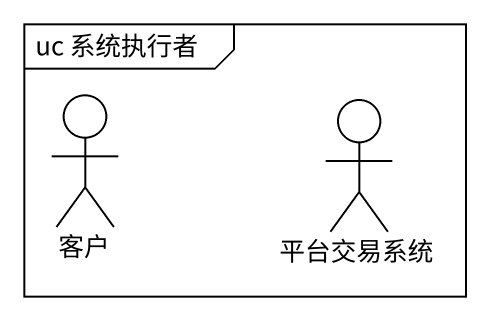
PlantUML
@startuml
mainframe uc 系统执行者
actor 客户
actor 平台交易系统
@enduml
